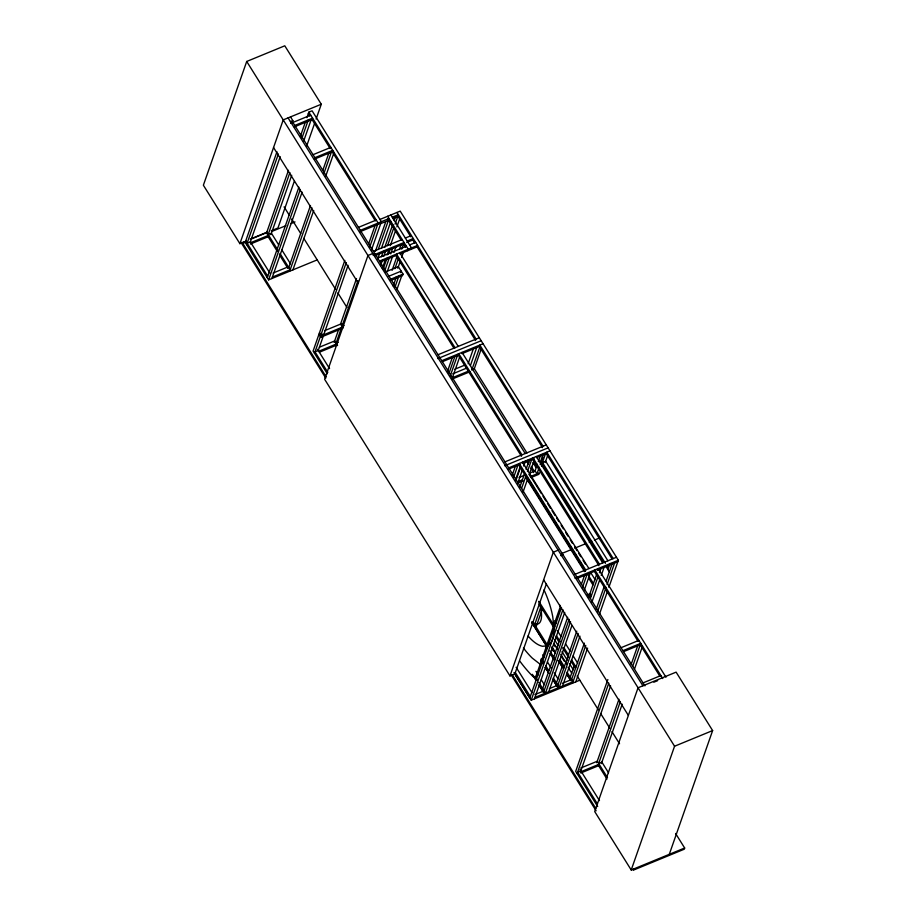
<?xml version="1.0" encoding="UTF-8"?>
<svg xmlns="http://www.w3.org/2000/svg" width="916" height="916" viewBox="0 0 916 916"><rect width="100%" height="100%" fill="white"/><g stroke="black" fill="none" stroke-linecap="round" stroke-linejoin="round"><path stroke-width="1.37" d="M316.112 119.034L321.287 104.241L284.784 45.8L246.713 61.464L203.375 185.227L239.889 243.667L246.45 240.965M239.889 243.667L283.227 119.893L321.287 104.241M276.964 151.735L245.202 242.419L268.617 279.872L317.211 259.881M246.61 244.664L278.361 153.98M250.32 241.996L280.204 156.647M291.929 123.271L292.857 120.637L290.521 116.893M266.258 233.752L288.483 170.296M300.299 136.541L305.509 121.691M306.917 117.649L308.841 112.153L312.093 110.813L381.377 221.695L371.484 249.954M268.136 234.656L289.891 172.551M301.707 138.797L308.326 119.893M270.907 234.668L291.712 175.265M303.528 141.511L311.096 119.904M294.437 180.921L277.949 228.004L271.388 230.706M306.688 145.942L314.692 123.076M267.22 277.628L298.891 187.162M268.617 279.872L300.299 189.417M271.857 278.544L302.12 192.131M287.807 268.216L288.311 266.774L273.037 273.06M288.746 267.609L310.49 205.505M322.787 170.399L328.936 152.858M289.674 271.216L311.898 207.76M323.714 174.006L331.752 151.048M292.914 269.876L313.719 210.474M325.535 176.719L334.054 152.422M344.84 260.384L313.089 351.046L327.31 373.82M314.497 353.29L320.382 336.47L322.546 335.588M346.248 262.629L320.886 335.027L324.127 333.699L348.08 265.319M318.986 334.225L320.852 337.225L321.356 335.783L343.534 326.657M318.184 350.668L323.623 335.142M334.145 342.389L338.68 329.439M356.507 278.533L340.546 324.115L341.943 326.371L344.107 325.478M368.713 243.679L375.285 224.901M335.554 344.634L341.439 327.814M341.943 326.371L357.904 280.788M369.652 247.263L378.136 223.035L308.841 112.153M375.434 251.19L385.75 221.741M378.251 249.427L389.071 218.535L360.32 230.363M377.736 258.804L379.613 253.457M381.491 248.099L390.869 221.317M381.468 256.743L383.346 251.385M384.754 247.366L392.724 224.603M394.132 220.596L395.529 216.577M380.529 265.686L382.407 260.327M383.804 256.308L385.682 250.961M387.56 245.602L393.651 228.199M395.059 224.18L398.38 214.699L392.3 217.195M382.361 268.365L385.647 258.999M387.044 254.98L388.922 249.621M390.33 245.602L395.483 230.878M396.891 226.859L399.708 218.832M383.163 269.155L386.953 258.346M388.373 254.304L390.262 248.9M385.041 270.048L389.3 257.9M390.72 253.846L392.609 248.442M387.342 271.411L392.54 256.56M393.96 252.518L395.849 247.114M392.105 270.334L397.12 256.022M399.399 249.507L401.231 244.309M394.876 268.686L398.529 258.266M401.723 249.152L404.048 242.511L373.133 255.221M397.796 268.274L400.166 261.518M401.586 257.465L403.475 252.072M393.216 285.964L396.491 276.598M395.082 286.868L398.838 276.163M407.757 250.686L408.261 249.255L387.663 216.279L379.968 219.451M400.67 272.59L401.174 271.147L388.373 276.403M396.914 289.548L402.078 274.834M410.998 249.358L411.502 247.915L390.903 214.951M385.315 272.018L398.368 266.648L403.051 274.136L402.536 275.579L391.029 280.319M447.432 371.507L452.63 356.668M448.84 373.751L454.977 356.221M450.237 376.007L457.805 354.412M452.069 378.72L459.626 357.137M468.145 363.732L473.641 348.023M470.469 365.415L476.892 347.095M471.889 369.72L480.133 346.168M471.683 369.812L474.316 368.724L481.186 349.099M512.296 474.992L515.49 465.878M513.704 477.236L517.803 465.523M515.353 480.442L520.082 466.931M515.777 480.889L520.506 467.4M517.597 483.602L522.326 470.114M523.734 466.072L525.635 460.668M519.681 487.552L524.238 474.534M526.07 469.324L529.253 460.21M521.548 488.491L526.105 475.473M527.467 471.568L531.578 459.855M522.979 492.327L527.227 480.179M529.116 474.774L534.326 459.924M537.371 464.32L535.081 470.87L536.959 473.858L539.249 467.32M538.287 461.71L540.577 455.16M543.096 454.325L540.52 461.698L603.426 562.378M540.165 464.698L542.913 456.855M541.928 463.943L545.799 452.893M541.677 466.324L542.593 463.702M545.169 462.614L547.745 455.241M372.812 253.503L367.957 255.507L324.619 379.27L509.983 675.951L553.321 552.188L558.188 550.184M546.405 583.824L514.838 673.958L509.983 675.951M534.658 624.666L540.887 606.884M536.066 626.922L542.295 609.14M561.497 607.468L529.78 698.049L514.7 673.924M513.99 672.596L531.223 700.179L562.905 609.724M534.463 698.839L564.725 612.438M577.046 577.24L576.542 578.683L594.61 571.252M542.684 688.58L553.207 658.535M553.722 657.104L567.668 617.281M544.093 690.824L569.134 619.319M581.42 584.248L584.717 574.801M570.531 621.575L545.501 693.068L538.814 682.374M582.347 587.843L587.076 574.355M548.741 691.74L571.882 625.639M584.168 590.557L590.316 573.015M556.459 682.912L562.435 665.852M597.598 570.027L598.102 568.584L665.978 677.21M557.855 685.157L576.759 631.193M589.332 595.274L596.602 574.538M578.156 633.448L559.264 687.412L553.333 677.92M590.442 598.366L597.999 576.782M599.419 572.74L600.839 568.687M562.504 686.073L579.988 636.162M591.793 602.43L599.831 579.496M601.24 575.454L604.079 567.359M570.221 677.245L574.092 666.195M607.926 569.58L610.079 563.443M571.126 680.943L584.362 643.135M596.179 609.38L604.217 586.435M606.106 581.03L612.346 563.237M572.523 683.187L585.771 645.379M597.587 611.625L606.094 587.328M607.045 584.626L614.602 563.019M575.763 681.859L587.591 648.104M599.408 614.35L607.445 591.393M608.865 587.339L618.346 560.249L400.212 211.127L387.663 216.279M607.846 679.546L575.695 771.352L597.69 806.561M577.103 773.596L608.774 683.141M580.332 772.268L610.594 685.855M596.751 762.685L618.976 699.229M631.261 664.134L637.88 645.23M598.629 763.589L620.372 701.484M632.67 666.379L640.742 643.341L622.926 650.681M601.388 763.601L622.193 704.198M634.49 669.092L642.528 646.146M631.216 869.994L674.565 746.231L712.625 730.579L676.111 672.138L638.051 687.79L594.713 811.565L631.216 869.994L684.664 848.01L675.584 833.468M633.654 868.998L633.231 870.2L684.252 849.212L684.664 848.01M669.287 854.342L712.625 730.579M290.418 121.633L292.857 120.637M290.75 123.351L310.719 115.13M294.78 125.458L312.596 118.13L312.093 119.572L294.276 126.9M313.043 154.69L330.859 147.361M314.909 157.689L332.726 150.361L332.222 151.804L314.406 159.132M250.217 239.122L266.762 232.309L277.743 249.862M251.705 238.801L267.449 232.321M246.221 241.996L243.988 242.912L243.519 242.167M271.491 231.599L285.861 225.691M291.093 223.538L295.009 221.924M268.182 234.553L271.411 233.225L278.762 244.996M250.835 242.637L268.64 235.309L268.136 236.752L250.331 244.08M358.442 227.363L376.258 220.035M359.816 231.805L380.873 223.138M380.69 223.641L388.384 220.47M392.85 218.615L397.704 216.623M272.361 277.101L290.177 269.773L279.952 253.389M405.33 238.046L411.41 235.549M373.419 251.339L402.17 239.511M407.208 241.045L413.276 238.549L412.772 239.992L406.704 242.488M374.793 255.77L403.544 243.954M377.632 258.083L406.383 246.255M409.624 244.916L415.704 242.419M379.51 261.071L417.57 245.419L417.066 246.862L399.914 253.915M380.312 261.976L397.304 254.992M390.25 279.403L403.051 274.136M324.699 330.63L341.668 323.657M320.852 337.225L343.031 328.1M319.375 347.221L334.649 340.947L337.557 345.607M318.241 350.519L315.001 351.858L327.814 372.377M336.058 343.191L338.21 342.298M318.711 351.275L336.527 343.935L336.023 345.378L319.478 352.191M438.02 354.732L479.32 337.741M437.733 358.614L481.198 340.729M441.764 360.721L483.064 343.729M442.554 361.637L459.328 354.732M461.916 353.668L479.984 346.237M454.783 369.228L465.305 364.9M452.71 373.843L467.183 367.889M469.049 370.888L453.26 377.381L452.756 378.823L469.862 371.793M504.956 461.859L546.268 444.878M504.67 465.752L548.134 447.867M508.701 467.858L550.012 450.867M508.197 469.301L519.819 464.515M522.395 463.462L534.017 458.676M536.593 457.622L546.921 453.374M519.086 477.442L524.353 475.278M529.62 473.114L534.875 470.95M518.33 481.53L522.28 479.904M530.169 476.652L539.387 472.862L538.883 474.305L530.982 477.557M517.826 482.972L523.082 480.797M561.737 553.527L572.191 549.222M574.813 548.146L585.278 543.841M589.206 542.226L591.816 541.15M594.438 540.074L599.671 537.921M560.844 555.657L563.008 554.764M575.179 574.24L616.479 557.249M574.893 578.133L618.346 560.249M597.198 570.187L617.842 561.691M587.213 594.919L589.835 593.843L591.244 596.087L588.003 597.415M621.071 647.692L638.887 640.364M623.693 651.597L640.238 644.784M534.875 694.614L544.07 690.836M549.314 688.672L558.497 684.893M562.435 683.279L571.63 679.5M534.967 697.408L573.027 681.744L567.084 672.218M531.223 700.179L579.817 680.187M643.055 682.889L660.883 675.561M653.829 682.214L657.654 680.645M580.71 768.055L597.255 761.253L607.491 777.627M580.847 770.825L577.607 772.154L597.461 803.95M598.663 763.497L601.904 762.158L608.522 772.76M581.305 771.57L599.133 764.242L598.617 765.684L580.801 773.012M540.154 664.249L532.288 658.123A71.288 27.709 67.6 0 1 523.425 648.036M396.971 212.443L476.091 339.069M543.028 446.207L479.835 345.057L479.32 346.5L542.524 447.649M613.239 558.588L546.772 452.195L546.268 453.638L611.98 558.817M397.979 216.302L410.792 236.809M412.292 239.213L414.559 242.832M416.814 246.45L475.576 340.512M607.926 560.81L545.673 461.172L542.432 462.5L605.43 563.34M606.93 565.745L608.43 568.138M605.671 565.985L609.335 571.836M387.892 218.901L401.128 240.095M403.338 243.622L405.548 247.16M536.238 456.534L602.717 562.916M599.476 564.245L532.998 457.863L532.494 459.305L598.961 565.687M474.316 368.724L526.975 453.008M532.998 462.637L536.009 467.458M399.754 252.747L458.263 346.397M462.019 352.397L525.212 453.535M527.501 460.359L529.001 462.775M531.257 466.381L534.268 471.202M662.737 678.55L594.862 569.912L594.358 571.355L638.097 641.36M526.998 461.801L528.498 464.217M530.753 467.824L533.765 472.645M455.034 347.736L396.514 254.076L396.01 255.518L453.775 347.977M521.971 454.863L458.779 353.725L458.263 355.168L521.467 456.305M308.337 113.595L309.848 116M312.104 119.618L330.184 148.541M331.684 150.957L375.365 220.859M639.608 643.776L659.967 676.363M522.475 462.191L588.942 568.584M529.288 474.282L541.413 493.678M542.925 496.106L545.959 500.949M547.47 503.376L550.493 508.231M552.016 510.647L555.039 515.502M556.562 517.929L558.829 521.559M561.107 525.2L563.374 528.83M565.641 532.471L567.92 536.112M570.187 539.742L572.466 543.383M574.733 547.012L577.011 550.653M578.523 553.081L580.79 556.71M583.068 560.352L585.335 563.993M590.637 572.477L595.182 579.748M527.57 478.038L533.627 487.736M535.894 491.377L538.173 495.018M540.44 498.647L542.719 502.289M544.986 505.918L547.264 509.559M549.531 513.2L551.798 516.83M553.321 519.258L556.344 524.101M557.867 526.528L560.134 530.169M562.401 533.799L564.68 537.44M566.947 541.081L569.225 544.711M570.737 547.138L573.771 551.982M575.282 554.409L578.317 559.264M579.828 561.68L582.851 566.535M588.152 575.019L593.453 583.503M525.544 477.064L584.626 571.607M588.415 577.675L592.95 584.946M292.902 122.458L644.921 685.878M288.093 117.901L642.906 685.798M246.713 61.464L674.565 746.231M273.552 147.533L358.282 283.136M543.646 579.828L628.376 715.43M554.947 620.579L556.47 623.006M557.317 630.574L561.096 636.62M565.63 643.879L570.164 651.15M573.198 655.982L577.733 663.241M538.837 601.308L554.741 626.762M539.089 603.965L554.237 628.204M556.344 635.532L560.123 641.589M563.901 647.635L568.447 654.894M571.47 659.738L576.004 666.997M555.84 636.975L558.863 641.818M562.642 647.864L568.699 657.551M570.966 661.18L575.5 668.44M284.086 206.867L289.387 215.352M291.654 218.993L300.746 233.534M303.78 238.378L335.577 289.284M337.855 292.914L346.935 307.467M554.42 639.551L558.21 645.608M562 651.665L567.302 660.15M569.569 663.791L573.359 669.848M577.137 675.905L598.343 709.843M600.61 713.484L609.701 728.025M611.98 731.655L619.548 743.781M553.951 643.501L557.73 649.57M560.764 654.413L566.821 664.111M553.665 644.223L555.176 646.65M561.233 656.348L564.267 661.192M568.046 667.26L571.836 673.317M552.222 647.257L555.256 652.112M559.79 659.383L564.336 666.653M551.535 647.097L555.325 653.165M560.271 661.318L561.783 663.734M551.718 648.7L553.23 651.127M559.287 660.825L563.832 668.096M558.313 660.436L562.836 667.672M566.603 673.707L570.37 679.729M558.268 660.562L562.79 667.798M566.557 673.821L570.325 679.855M532.929 621.895L547.997 646.02M531.669 622.124L547.493 647.463M549.818 650.852L555.119 659.337M531.624 622.25L547.447 647.589M545.524 646.238L547.035 648.665M550.069 653.509L554.615 660.779M542.925 654.734L544.436 657.161M547.47 662.005L551.249 668.073M554.283 672.917L558.073 678.974M541.276 658.627L543.543 662.245M545.799 665.863L548.81 670.684M540.772 660.058L543.039 663.688M545.295 667.306L549.062 673.329M552.829 679.363L557.352 686.599M540.726 660.184L542.993 663.802M545.249 667.432L548.272 672.252M552.783 679.489L557.306 686.725M281.704 249.713L290.532 263.842M267.678 235.996L277.239 251.305M279.449 254.831L287.532 267.781M598.159 764.94L606.976 779.069M535.975 671.313L538.242 674.943M541.276 679.798L544.299 684.641M535.047 676.352L537.314 679.97M319.489 332.783L321.356 335.783M533.032 675.378L536.055 680.199L532.242 674.302M539.066 685.031L543.589 692.267M539.02 685.157L543.543 692.393M269.739 272.888L250.354 241.893L247.125 243.221L267.724 276.185M317.463 349.271L329.554 368.621M516.143 667.272L532.047 692.725M580.057 769.577L599.476 800.653M515.25 672.367L530.33 696.492M242.156 242.397L326.21 376.934M512.491 675.081L595.789 808.404M240.977 242.385L325.787 378.136M511.311 675.069L596.121 810.809M559.71 605.007L560.226 606.942L535.242 678.264L532.757 676.283A95.046 36.938 67.6 0 1 519.796 661.089M528.063 636.025A47.517 18.469 67.6 0 0 542.73 646.295L547.654 645.654A47.517 18.469 67.6 0 0 553.94 627.025L552.737 616.651A47.517 18.469 67.6 0 0 544.012 589.915M539.009 602.03A23.759 9.24 67.6 0 1 532.379 622.502M519.235 463.53L518.731 464.973L585.198 571.355L585.702 569.912L519.235 463.53"/></g></svg>
